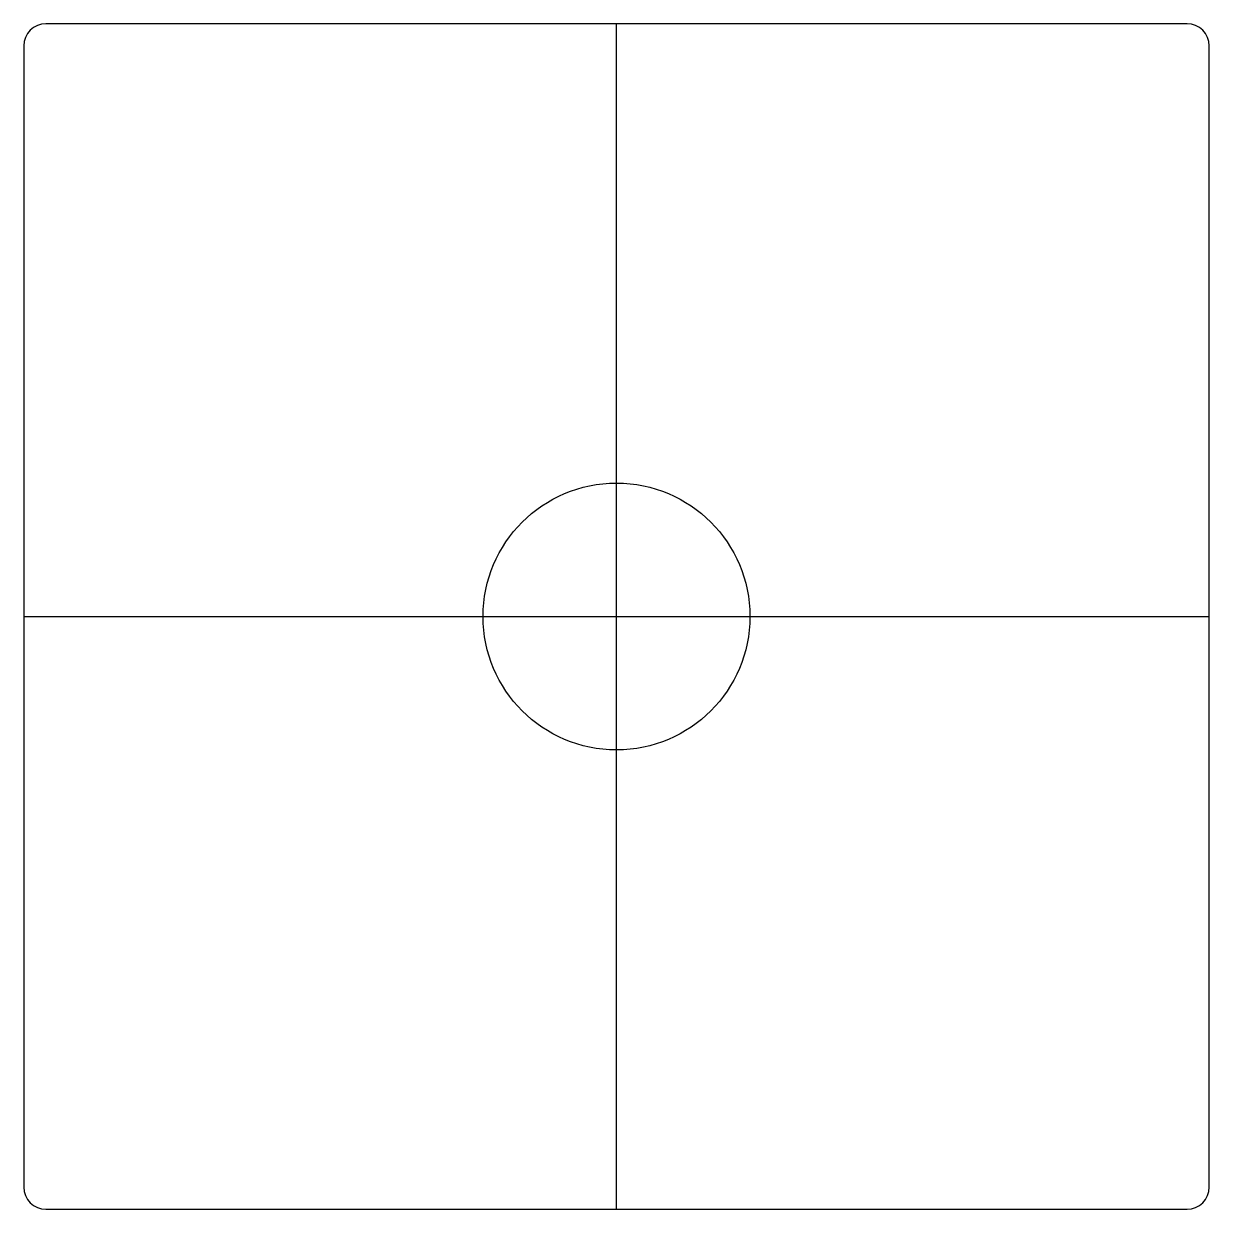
# Model space of a CAD drawing. Header units: millimetres. Extents: x 0 to 80, y 0 to 80.
import ezdxf

# ---------------------------------------------------------------- set-up
doc = ezdxf.new("R2010")
doc.units = ezdxf.units.MM

msp = doc.modelspace()

# ---------------------------------------------------------------- linework, layer by layer
at = {"layer": 'CENTER'}
for p, q in [((40, 0), (40, 80)), ((0, 40), (80, 40))]:
    msp.add_line(p, q, dxfattribs=at)
at = {"layer": 'CUT'}
for p, q in [((1.5, 80), (1.207, 79.971)), ((78.5, 80), (1.5, 80)), ((78.793, 79.971), (78.5, 80)), ((0.253, 79.333), (0.114, 79.074)), ((0.439, 79.561), (0.253, 79.333)), ((0.667, 79.747), (0.439, 79.561)), ((0.926, 79.886), (0.667, 79.747)), ((1.207, 79.971), (0.926, 79.886)), ((79.074, 79.886), (78.793, 79.971)), ((79.333, 79.747), (79.074, 79.886)), ((79.561, 79.561), (79.333, 79.747)), ((79.747, 79.333), (79.561, 79.561)), ((79.886, 79.074), (79.747, 79.333)), ((0.029, 78.793), (0, 78.5)), ((0, 78.5), (0, 1.5)), ((0.114, 79.074), (0.029, 78.793)), ((79.971, 78.793), (79.886, 79.074)), ((80, 78.5), (79.971, 78.793)), ((80, 1.5), (80, 78.5)), ((0, 1.5), (0.029, 1.207)), ((0.029, 1.207), (0.114, 0.926)), ((0.114, 0.926), (0.253, 0.667)), ((79.747, 0.667), (79.886, 0.926)), ((79.886, 0.926), (79.971, 1.207)), ((79.971, 1.207), (80, 1.5)), ((0.253, 0.667), (0.439, 0.439)), ((0.439, 0.439), (0.667, 0.253)), ((0.667, 0.253), (0.926, 0.114)), ((0.926, 0.114), (1.207, 0.029)), ((1.207, 0.029), (1.5, 0)), ((1.5, 0), (78.5, 0)), ((78.5, 0), (78.793, 0.029)), ((78.793, 0.029), (79.074, 0.114)), ((79.074, 0.114), (79.333, 0.253)), ((79.333, 0.253), (79.561, 0.439)), ((79.561, 0.439), (79.747, 0.667))]:
    msp.add_line(p, q, dxfattribs=at)
at = {"layer": 'CUT_BORE'}
msp.add_circle((40, 40), 9, dxfattribs=at)

doc.saveas('drawing.dxf')
